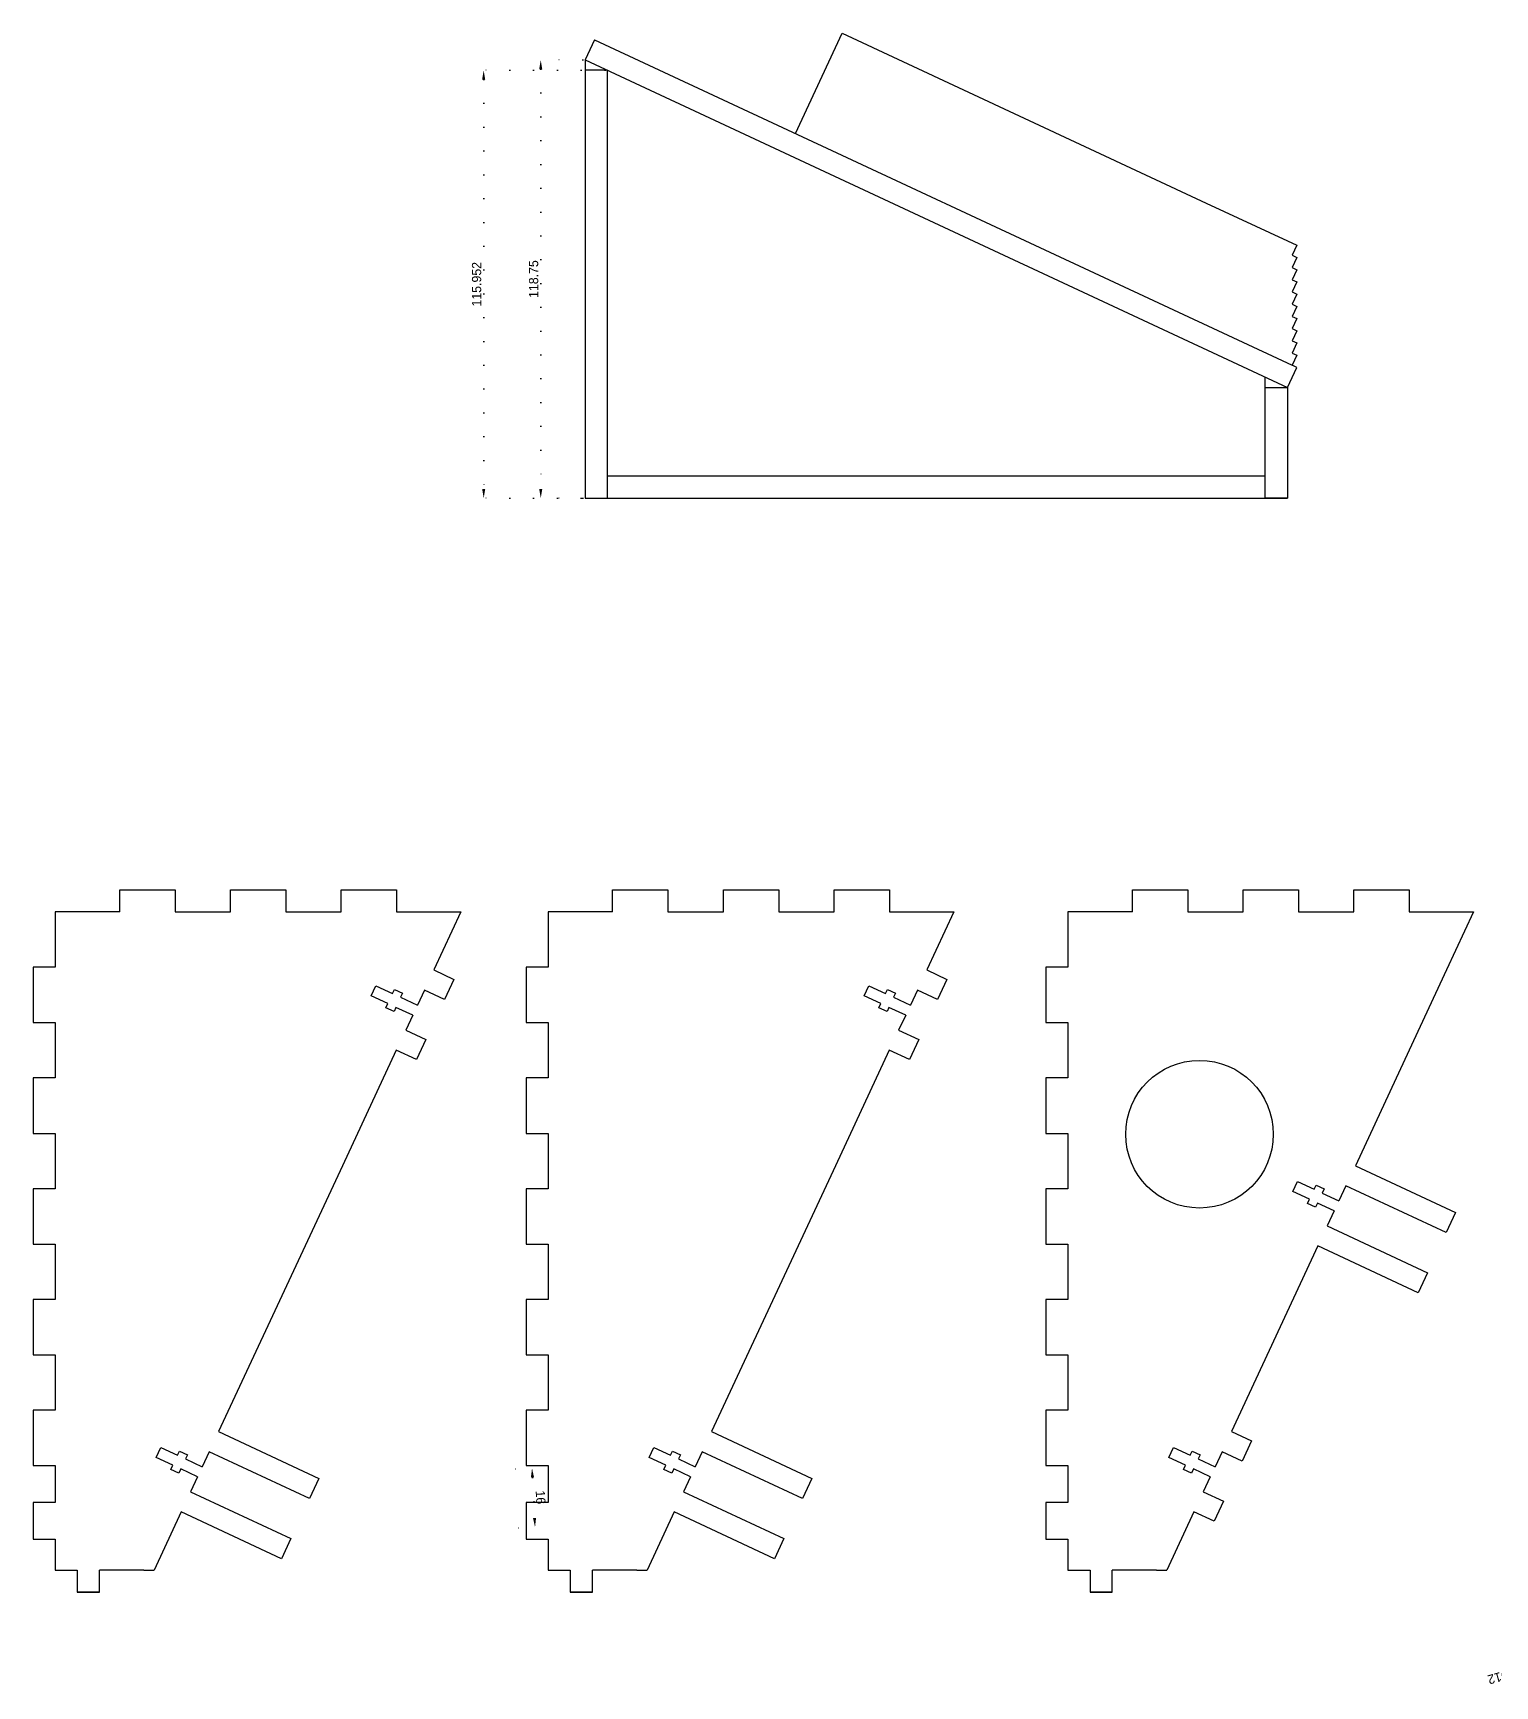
# Model space of a CAD drawing. Header units: millimetres. Extents: x -118 to 1034, y -2217 to 612.
# Drawn here: x -117.5 to 278.7, y -50.1 to 397.8 of the extents above; entities that cross this region are included whole.
import ezdxf

# ---------------------------------------------------------------- set-up
doc = ezdxf.new("R2010")
doc.units = ezdxf.units.MM
doc.linetypes.add('DOTTED', pattern=[6.35, 0, -6.35])
doc.layers.add('Dimensions', color=1, linetype='DOTTED')
doc.layers.add('Holes', color=1, linetype='Continuous', plot=False)
doc.styles.get("Standard").update_dxf_attribs({"font": 'FreeSans.ttf'})
doc.dimstyles.new('ISO-25', dxfattribs={"dimtxt": 2.5, "dimasz": 2.5, "dimexe": 1.25, "dimexo": 0.625, "dimtad": 1, "dimdec": 3, "dimdsep": 46, "dimtxsty": 'Standard', "dimcen": 2.5, "dimadec": 0, "dimazin": 0, "dimtfac": 1, "dimtmove": 0, "dimatfit": 3, "dimfxl": 1, "dimarcsym": 0})

# ---------------------------------------------------------------- blocks, each defined once
blk = doc.blocks.new('*D33')
at = {"layer": 'Defpoints', "color": 0}
for p in [(167.12, -55.48), (192.68, -79.39), (194.71, -77.22)]:
    blk.add_point(p, dxfattribs=at)
at = {"layer": 'Dimensions', "color": 0, "lineweight": -2}
for p, q in [((167.54, -55.03), (170, -52.4)), ((170.97, -55.02), (192.88, -75.52)), ((193.1, -78.94), (195.56, -76.31))]:
    blk.add_line(p, q, dxfattribs=at)
at = {"layer": 'Dimensions', "color": 0}
for points in [[(171.26, -54.72), (170.69, -55.33), (169.15, -53.32)], [(192.6, -75.82), (193.17, -75.21), (194.71, -77.22)]]:
    blk.add_solid(points, dxfattribs=at)
at = {"layer": 'Dimensions', "color": 0, "insert": (183.23, -63.87), "char_height": 2.5, "attachment_point": 5, "rotation": 316.9131}
blk.add_mtext('35', dxfattribs=at)
blk = doc.blocks.new('*D34')
at = {"layer": 'Defpoints', "color": 0}
for p in [(12.58, 8.65), (13.39, -7.33), (18.52, -7.07)]:
    blk.add_point(p, dxfattribs=at)
at = {"layer": 'Dimensions', "color": 0, "lineweight": -2}
for p, q in [((13.2, 8.68), (18.95, 8.97)), ((17.83, 6.41), (18.39, -4.57)), ((14.01, -7.3), (19.76, -7.01))]:
    blk.add_line(p, q, dxfattribs=at)
at = {"layer": 'Dimensions', "color": 0}
for points in [[(18.25, 6.43), (17.41, 6.39), (17.7, 8.91)], [(17.97, -4.59), (18.81, -4.55), (18.52, -7.07)]]:
    blk.add_solid(points, dxfattribs=at)
at = {"layer": 'Dimensions', "color": 0, "insert": (20.02, 1.02), "char_height": 2.5, "attachment_point": 5, "rotation": 272.9103}
blk.add_mtext('16', dxfattribs=at)
blk = doc.blocks.new('*D35')
at = {"layer": 'Defpoints', "color": 0}
for p in [(172.35, -73.69), (183.09, -79.03)]:
    blk.add_point(p, dxfattribs=at)
at = {"layer": 'Dimensions', "color": 0, "lineweight": -2}
blk.add_line((174.58, -74.8), (186.06, -80.5), dxfattribs=at)
at = {"layer": 'Dimensions', "color": 0}
blk.add_solid([(174.77, -74.42), (174.4, -75.17), (172.35, -73.69)], dxfattribs=at)
at = {"layer": 'Dimensions', "color": 0, "insert": (183.81, -77.23), "char_height": 2.5, "attachment_point": 5, "rotation": 333.5748}
blk.add_mtext('%%c12', dxfattribs=at)
blk = doc.blocks.new('M3 Bolt Nut Slot')
for p, q in [((-12.4, -3), (-12.4, 0)), ((-12.4, 0), (-7.4, 0)), ((-7.4, 0), (-7.4, 1.25)), ((-7.4, 1.25), (-5, 1.25)), ((-5, 1.25), (-5, 0)), ((-5, 0), (0, 0)), ((-7.4, -3), (-12.4, -3)), ((-7.4, -4.25), (-7.4, -3)), ((-5, -4.25), (-7.4, -4.25)), ((0, -3), (-5, -3)), ((-5, -3), (-5, -4.25))]:
    blk.add_line(p, q)
blk = doc.blocks.new('Side Panel')
for p, q in [((17.48, 0), (17.48, 6)), ((17.48, 6), (32.48, 6)), ((32.48, 6), (32.48, 0)), ((47.48, 0), (47.48, 6)), ((47.48, 6), (62.48, 6)), ((62.48, 6), (62.48, 0)), ((77.48, 0), (77.48, 6)), ((77.48, 6), (92.48, 6)), ((92.48, 6), (92.48, 0)), ((92.48, 6), (92.48, 0)), ((17.48, 0), (0, 0)), ((0, 0), (0, -15)), ((32.48, 0), (47.48, 0)), ((62.48, 0), (77.48, 0)), ((92.48, 0), (109.95, 0)), ((109.95, 0), (102.61, -15.74)), ((0, -15), (-6, -15)), ((-6, -15), (-6, -30)), ((102.61, -15.74), (108.05, -18.28)), ((100.08, -21.18), (98.17, -25.26)), ((105.51, -23.72), (100.08, -21.18)), ((108.05, -18.28), (105.51, -23.72)), ((-6, -30), (0, -30)), ((0, -30), (0, -45)), ((96.91, -27.98), (95, -32.06)), ((95, -32.06), (100.44, -34.59)), ((100.44, -34.59), (97.91, -40.03)), ((92.47, -37.49), (77.89, -68.77)), ((97.91, -40.03), (92.47, -37.49)), ((0, -45), (-6, -45)), ((-6, -45), (-6, -60)), ((-6, -60), (0, -60)), ((0, -60), (0, -75)), ((77.89, -68.77), (67.74, -90.52)), ((0, -75), (-6, -75)), ((-6, -75), (-6, -90)), ((-6, -90), (0, -90)), ((0, -90), (0, -105)), ((67.74, -90.52), (44.29, -140.82)), ((0, -105), (-6, -105)), ((-6, -105), (-6, -120)), ((-6, -120), (0, -120)), ((0, -120), (0, -135)), ((0, -135), (-6, -135)), ((-6, -135), (-6, -150)), ((44.29, -140.82), (71.47, -153.5)), ((41.75, -146.26), (39.85, -150.34)), ((68.94, -158.94), (41.75, -146.26)), ((-6, -150), (0, -150)), ((0, -150), (0, -160)), ((38.58, -153.06), (36.68, -157.14)), ((71.47, -153.5), (68.94, -158.94)), ((0, -160), (-6, -160)), ((-6, -160), (-6, -170)), ((36.68, -157.14), (63.87, -169.81)), ((34.14, -162.57), (26.8, -178.32)), ((61.33, -175.25), (34.14, -162.57)), ((-6, -170), (0, -170)), ((0, -170), (0, -178.32)), ((63.87, -169.81), (61.33, -175.25)), ((6, -178.32), (6, -184.32)), ((12, -184.32), (12, -178.32)), ((24, -178.32), (12, -178.32)), ((24, -178.32), (26.8, -178.32)), ((6, -184.32), (12, -184.32))]:
    blk.add_line(p, q)
for points in [[(0, -178.32), (6, -178.32)], [(12, -184.32), (6, -184.32)]]:
    blk.add_lwpolyline(points)
at = {"rotation": 335}
for p in [(98.17, -25.26), (39.85, -150.34)]:
    blk.add_blockref('M3 Bolt Nut Slot', p, dxfattribs=at)
blk = doc.blocks.new('Right Inner Support')
for p, q in [((17.48, 0), (17.48, 6)), ((17.48, 6), (32.48, 6)), ((32.48, 6), (32.48, 0)), ((47.48, 0), (47.48, 6)), ((47.48, 6), (62.48, 6)), ((62.48, 6), (62.48, 0)), ((77.48, 0), (77.48, 6)), ((77.48, 6), (92.48, 6)), ((92.48, 6), (92.48, 0)), ((92.48, 6), (92.48, 0)), ((17.48, 0), (0, 0)), ((0, 0), (0, -15)), ((32.48, 0), (47.48, 0)), ((62.48, 0), (77.48, 0)), ((92.48, 0), (109.95, 0)), ((109.95, 0), (102.61, -15.74)), ((0, -15), (-6, -15)), ((-6, -15), (-6, -30)), ((102.61, -15.74), (92.47, -37.49)), ((-6, -30), (0, -30)), ((0, -30), (0, -45)), ((92.47, -37.49), (77.89, -68.77)), ((0, -45), (-6, -45)), ((-6, -45), (-6, -60)), ((-6, -60), (0, -60)), ((0, -60), (0, -75)), ((77.89, -68.77), (105.08, -81.44)), ((0, -75), (-6, -75)), ((-6, -75), (-6, -90)), ((75.35, -74.2), (73.45, -78.28)), ((102.54, -86.88), (75.35, -74.2)), ((72.18, -81), (70.28, -85.08)), ((70.28, -85.08), (97.47, -97.76)), ((105.08, -81.44), (102.54, -86.88)), ((-6, -90), (0, -90)), ((0, -90), (0, -105)), ((67.74, -90.52), (44.29, -140.82)), ((94.93, -103.2), (67.74, -90.52)), ((97.47, -97.76), (94.93, -103.2)), ((0, -105), (-6, -105)), ((-6, -105), (-6, -120)), ((-6, -120), (0, -120)), ((0, -120), (0, -135)), ((0, -135), (-6, -135)), ((-6, -135), (-6, -150)), ((44.29, -140.82), (49.72, -143.36)), ((41.75, -146.26), (39.85, -150.34)), ((47.19, -148.8), (41.75, -146.26)), ((49.72, -143.36), (47.19, -148.8)), ((-6, -150), (0, -150)), ((0, -150), (0, -160)), ((38.58, -153.06), (36.68, -157.14)), ((0, -160), (-6, -160)), ((-6, -160), (-6, -170)), ((36.68, -157.14), (42.12, -159.67)), ((42.12, -159.67), (39.58, -165.11)), ((34.14, -162.57), (26.8, -178.32)), ((39.58, -165.11), (34.14, -162.57)), ((-6, -170), (0, -170)), ((0, -170), (0, -178.32)), ((6, -178.32), (6, -184.32)), ((12, -184.32), (12, -178.32)), ((24, -178.32), (12, -178.32)), ((24, -178.32), (26.8, -178.32)), ((6, -184.32), (12, -184.32))]:
    blk.add_line(p, q)
for points in [[(0, -178.32), (6, -178.32)], [(12, -184.32), (6, -184.32)]]:
    blk.add_lwpolyline(points)
at = {"layer": 'Holes'}
blk.add_circle((35.65, -60.24), 20, dxfattribs=at)
at = {"rotation": 335}
for p in [(73.45, -78.28), (39.85, -150.34)]:
    blk.add_blockref('M3 Bolt Nut Slot', p, dxfattribs=at)
blk = doc.blocks.new('Side View')
for p, q in [((56.97, 98.85), (69.65, 126.04)), ((69.63, 126), (168.31, 79.99)), ((2.54, 124.19), (0, 118.75)), ((0, 118.75), (0, 0)), ((0, 118.75), (190.32, 30)), ((6, 115.95), (0, 115.95)), ((6, 0), (6, 115.95)), ((168.31, 79.99), (190.32, 69.72)), ((190.32, 69.72), (192.86, 68.54)), ((192.86, 68.54), (191.59, 65.82)), ((191.59, 65.82), (192.86, 65.23)), ((192.86, 65.23), (191.59, 62.51)), ((191.59, 62.51), (192.86, 61.92)), ((192.86, 61.92), (191.59, 59.2)), ((191.59, 59.2), (192.86, 58.61)), ((192.86, 58.61), (191.59, 55.89)), ((191.59, 55.89), (192.86, 55.3)), ((192.86, 55.3), (191.59, 52.58)), ((191.59, 52.58), (192.86, 51.99)), ((192.86, 51.99), (191.59, 49.27)), ((191.59, 49.27), (192.86, 48.68)), ((192.86, 48.68), (191.59, 45.96)), ((191.59, 45.96), (192.86, 45.37)), ((192.86, 45.37), (191.59, 42.65)), ((191.59, 42.65), (192.86, 42.06)), ((192.86, 42.06), (191.59, 39.34)), ((191.59, 39.34), (192.86, 38.75)), ((192.86, 38.75), (191.59, 36.03)), ((192.87, 35.44), (191.59, 36.03)), ((184.32, 30), (184.32, 32.8)), ((190.32, 30), (192.87, 35.44)), ((184.32, 6), (6, 6)), ((184.32, 0), (184.32, 6)), ((0, 0), (6, 0)), ((6, 0), (184.32, 0)), ((184.32, 0), (190.32, 0))]:
    blk.add_line(p, q)
blk.add_lwpolyline([(2.54, 124.19), (191.59, 36.03)])
blk.add_lwpolyline([(190.32, 30), (190.32, 0), (184.32, 0), (184.32, 30)], close=True)
blk = doc.blocks.new('*D230')
at = {"layer": 'Defpoints', "color": 0}
for p in [(32.13, 390.46), (20.07, 271.71), (32.13, 271.71)]:
    blk.add_point(p, dxfattribs=at)
at = {"layer": 'Dimensions', "color": 0, "lineweight": -2}
for p, q in [((31.5, 390.46), (18.82, 390.46)), ((20.07, 387.96), (20.07, 274.21)), ((31.5, 271.71), (18.82, 271.71))]:
    blk.add_line(p, q, dxfattribs=at)
at = {"layer": 'Dimensions', "color": 0}
for points in [[(20.48, 387.96), (19.65, 387.96), (20.07, 390.46)], [(19.65, 274.21), (20.48, 274.21), (20.07, 271.71)]]:
    blk.add_solid(points, dxfattribs=at)
at = {"layer": 'Dimensions', "color": 0, "insert": (18.15, 331.09), "char_height": 2.5, "attachment_point": 5, "rotation": 90}
blk.add_mtext('118.75', dxfattribs=at)
blk = doc.blocks.new('*D231')
at = {"layer": 'Defpoints', "color": 0}
for p in [(38.13, 387.66), (4.6, 271.71), (38.13, 271.71)]:
    blk.add_point(p, dxfattribs=at)
at = {"layer": 'Dimensions', "color": 0, "lineweight": -2}
for p, q in [((37.5, 387.66), (3.35, 387.66)), ((4.6, 385.16), (4.6, 274.21)), ((37.5, 271.71), (3.35, 271.71))]:
    blk.add_line(p, q, dxfattribs=at)
at = {"layer": 'Dimensions', "color": 0}
for points in [[(5.02, 385.16), (4.19, 385.16), (4.6, 387.66)], [(4.19, 274.21), (5.02, 274.21), (4.6, 271.71)]]:
    blk.add_solid(points, dxfattribs=at)
at = {"layer": 'Dimensions', "color": 0, "insert": (2.69, 329.69), "char_height": 2.5, "attachment_point": 5, "rotation": 90}
blk.add_mtext('115.952', dxfattribs=at)
blk = doc.blocks.new('footswitch')
blk.add_lwpolyline([(-22, -8), (-22, 8), (13, 8), (13, -8)], close=True)
blk.add_circle((0, 0), 6)
at = {"layer": 'Dimensions'}
dim = blk.add_linear_dim(base=(13, 10.9706), p1=(-22, 8), p2=(13, 8), dimstyle='ISO-25', dxfattribs=at)
dim.commit()
dim.dimension.update_dxf_attribs({"geometry": '*D33', "text_midpoint": (-4.5, 12.8857)})
dim = blk.add_linear_dim(base=(18.1337, -8), p1=(13, 8), p2=(13, -8), angle=90, dimstyle='ISO-25', dxfattribs=at)
dim.commit()
dim.dimension.update_dxf_attribs({"geometry": '*D34', "text_midpoint": (16.2186, 0)})
dim = blk.add_diameter_dim_2p(p1=(5.7481, 1.7203), p2=(-5.7481, -1.7203), dimstyle='ISO-25', dxfattribs=at)
dim.commit()
dim.dimension.update_dxf_attribs({"geometry": '*D35', "text_midpoint": (5.6006, 1.6762), "dimtype": 163})

msp = doc.modelspace()

# ---------------------------------------------------------------- block references
for name, p in [('Side View', (32.1295, 271.7123)), ('Side Panel', (-111.5433, 159.6268)), ('Side Panel', (22.0817, 159.6268)), ('Right Inner Support', (162.9786, 159.6268))]:
    msp.add_blockref(name, p)
at = {"layer": 'Holes', "rotation": 222.310712302083}
msp.add_blockref('footswitch', (467.7885, 19.0042), dxfattribs=at)

# ---------------------------------------------------------------- dimensions: what is measured, and where the dimension line sits
at = {"layer": 'Dimensions'}
for base, p1, p2, angle, picture, middle in [((20.0682, 271.7123), (32.1295, 390.4622), (32.1295, 271.7123), 90, '*D230', (18.1531, 331.0873)), ((4.6049, 271.7123), (38.1295, 387.6643), (38.1295, 271.7123), 90, '*D231', (2.6897, 329.6883)), ((663.747, -2129.0388), (657.8075, -2113.3201), (658.6199, -2129.2994), 92.910252, '*D34', (665.2535, -2120.9519)), ((561.2975, -2127.0858), (570.0535, -2141.4277), (566.287, -2125.8773), 283.615468, '*D34', (565.0421, -2134.4102)), ((537.554, -2153.669), (524.1661, -2143.5143), (533.3503, -2156.6159), 125.030297, '*D34', (534.5302, -2146.0189)), ((448.7164, -2204.6159), (463.2832, -2212.9922), (452.5128, -2201.1601), 312.310712, '*D34', (455.5179, -2209.2427)), ((725.492, -2142.5108), (724.136, -2125.7622), (720.4931, -2141.342), 76.839429, '*D34', (725.4486, -2134.2849)), ((762.6123, -2141.0133), (757.732, -2157.0924), (766.8343, -2143.9339), 235.32654, '*D34', (756.4861, -2146.5031)), ((831.2322, -2217.0881), (838.4126, -2201.8961), (827.4829, -2213.5812), 46.913066, '*D34', (835.2984, -2209.9373)), ((561.2975, -1867.0858), (570.0535, -1881.4277), (566.287, -1865.8773), 283.615468, '*D34', (565.0421, -1874.4102)), ((537.554, -1893.669), (524.1661, -1883.5143), (533.3503, -1896.6159), 125.030297, '*D34', (534.5302, -1886.0189)), ((448.7164, -1944.6159), (463.2832, -1952.9922), (452.5128, -1941.1601), 312.310712, '*D34', (455.5179, -1949.2427)), ((725.492, -1882.5108), (724.136, -1865.7622), (720.4931, -1881.342), 76.839429, '*D34', (725.4486, -1874.2849)), ((762.6123, -1881.0133), (757.732, -1897.0924), (766.8343, -1883.9339), 235.32654, '*D34', (756.4861, -1886.5031)), ((831.2322, -1957.0881), (838.4126, -1941.8961), (827.4829, -1953.5812), 46.913066, '*D34', (835.2984, -1949.9373)), ((663.747, -1869.0388), (657.8075, -1853.3201), (658.6199, -1869.2994), 92.910252, '*D34', (665.2535, -1860.9519)), ((663.747, -1609.0388), (657.8075, -1593.3201), (658.6199, -1609.2994), 92.910252, '*D34', (665.2535, -1600.9519)), ((561.2975, -1607.0858), (570.0535, -1621.4277), (566.287, -1605.8773), 283.615468, '*D34', (565.0421, -1614.4102)), ((537.554, -1633.669), (524.1661, -1623.5143), (533.3503, -1636.6159), 125.030297, '*D34', (534.5302, -1626.0189)), ((448.7164, -1684.6159), (463.2832, -1692.9922), (452.5128, -1681.1601), 312.310712, '*D34', (455.5179, -1689.2427)), ((725.492, -1622.5108), (724.136, -1605.7622), (720.4931, -1621.342), 76.839429, '*D34', (725.4486, -1614.2849)), ((762.6123, -1621.0133), (757.732, -1637.0924), (766.8343, -1623.9339), 235.32654, '*D34', (756.4861, -1626.5031)), ((831.2322, -1697.0881), (838.4126, -1681.8961), (827.4829, -1693.5812), 46.913066, '*D34', (835.2984, -1689.9373)), ((663.747, -1349.0388), (657.8075, -1333.3201), (658.6199, -1349.2994), 92.910252, '*D34', (665.2535, -1340.9519)), ((561.2975, -1347.0858), (570.0535, -1361.4277), (566.287, -1345.8773), 283.615468, '*D34', (565.0421, -1354.4102)), ((537.554, -1373.669), (524.1661, -1363.5143), (533.3503, -1376.6159), 125.030297, '*D34', (534.5302, -1366.0189)), ((448.7164, -1424.6159), (463.2832, -1432.9922), (452.5128, -1421.1601), 312.310712, '*D34', (455.5179, -1429.2427)), ((725.492, -1362.5108), (724.136, -1345.7622), (720.4931, -1361.342), 76.839429, '*D34', (725.4486, -1354.2849)), ((762.6123, -1361.0133), (757.732, -1377.0924), (766.8343, -1363.9339), 235.32654, '*D34', (756.4861, -1366.5031)), ((831.2322, -1437.0881), (838.4126, -1421.8961), (827.4829, -1433.5812), 46.913066, '*D34', (835.2984, -1429.9373)), ((663.747, -1089.0388), (657.8075, -1073.3201), (658.6199, -1089.2994), 92.910252, '*D34', (665.2535, -1080.9519)), ((561.2975, -1087.0858), (570.0535, -1101.4277), (566.287, -1085.8773), 283.615468, '*D34', (565.0421, -1094.4102)), ((537.554, -1113.669), (524.1661, -1103.5143), (533.3503, -1116.6159), 125.030297, '*D34', (534.5302, -1106.0189)), ((448.7164, -1164.6159), (463.2832, -1172.9922), (452.5128, -1161.1601), 312.310712, '*D34', (455.5179, -1169.2427)), ((725.492, -1102.5108), (724.136, -1085.7622), (720.4931, -1101.342), 76.839429, '*D34', (725.4486, -1094.2849)), ((762.6123, -1101.0133), (757.732, -1117.0924), (766.8343, -1103.9339), 235.32654, '*D34', (756.4861, -1106.5031)), ((831.2322, -1177.0881), (838.4126, -1161.8961), (827.4829, -1173.5812), 46.913066, '*D34', (835.2984, -1169.9373)), ((663.747, -829.0388), (657.8075, -813.3201), (658.6199, -829.2994), 92.910252, '*D34', (665.2535, -820.9519)), ((561.2975, -827.0858), (570.0535, -841.4277), (566.287, -825.8773), 283.615468, '*D34', (565.0421, -834.4102)), ((537.554, -853.669), (524.1661, -843.5143), (533.3503, -856.6159), 125.030297, '*D34', (534.5302, -846.0189)), ((448.7164, -904.6159), (463.2832, -912.9922), (452.5128, -901.1601), 312.310712, '*D34', (455.5179, -909.2427)), ((725.492, -842.5108), (724.136, -825.7622), (720.4931, -841.342), 76.839429, '*D34', (725.4486, -834.2849)), ((762.6123, -841.0133), (757.732, -857.0924), (766.8343, -843.9339), 235.32654, '*D34', (756.4861, -846.5031)), ((831.2322, -917.0881), (838.4126, -901.8961), (827.4829, -913.5812), 46.913066, '*D34', (835.2984, -909.9373)), ((663.747, -656.7707), (657.8075, -641.052), (658.6199, -657.0313), 92.910252, '*D34', (665.2535, -648.6838)), ((561.2975, -654.8177), (570.0535, -669.1596), (566.287, -653.6092), 283.615468, '*D34', (565.0421, -662.1421)), ((537.554, -681.401), (524.1661, -671.2462), (533.3503, -684.3478), 125.030297, '*D34', (534.5302, -673.7508)), ((448.7164, -732.3478), (463.2832, -740.7241), (452.5128, -728.892), 312.310712, '*D34', (455.5179, -736.9746)), ((725.492, -670.2427), (724.136, -653.4941), (720.4931, -669.0739), 76.839429, '*D34', (725.4486, -662.0168)), ((762.6123, -668.7453), (757.732, -684.8243), (766.8343, -671.6658), 235.32654, '*D34', (756.4861, -674.235)), ((831.2322, -744.82), (838.4126, -729.628), (827.4829, -741.3131), 46.913066, '*D34', (835.2984, -737.6692)), ((663.747, -481.6443), (657.8075, -465.9256), (658.6199, -481.905), 92.910252, '*D34', (665.2535, -473.5574)), ((561.2975, -479.6913), (570.0535, -494.0332), (566.287, -478.4828), 283.615468, '*D34', (565.0421, -487.0157)), ((537.554, -506.2746), (524.1661, -496.1198), (533.3503, -509.2214), 125.030297, '*D34', (534.5302, -498.6245)), ((448.7164, -557.2214), (463.2832, -565.5977), (452.5128, -553.7656), 312.310712, '*D34', (455.5179, -561.8482)), ((725.492, -495.1163), (724.136, -478.3677), (720.4931, -493.9475), 76.839429, '*D34', (725.4486, -486.8904)), ((762.6123, -493.6189), (757.732, -509.698), (766.8343, -496.5394), 235.32654, '*D34', (756.4861, -499.1086)), ((831.2322, -569.6936), (838.4126, -554.5016), (827.4829, -566.1867), 46.913066, '*D34', (835.2984, -562.5428)), ((561.2975, -312.9706), (570.0535, -327.3124), (566.287, -311.7621), 283.615468, '*D34', (565.0421, -320.2949)), ((537.554, -339.5538), (524.1661, -329.399), (533.3503, -342.5006), 125.030297, '*D34', (534.5302, -331.9037)), ((448.7164, -390.5006), (463.2832, -398.8769), (452.5128, -387.0449), 312.310712, '*D34', (455.5179, -395.1275)), ((725.492, -328.3956), (724.136, -311.647), (720.4931, -327.2267), 76.839429, '*D34', (725.4486, -320.1697)), ((762.6123, -326.8981), (757.732, -342.9772), (766.8343, -329.8187), 235.32654, '*D34', (756.4861, -332.3878)), ((831.2322, -402.9728), (838.4126, -387.7808), (827.4829, -399.4659), 46.913066, '*D34', (835.2984, -395.822)), ((663.747, -314.9235), (657.8075, -299.2048), (658.6199, -315.1842), 92.910252, '*D34', (665.2535, -306.8366)), ((663.747, -148.3544), (657.8075, -132.6357), (658.6199, -148.6151), 92.910252, '*D34', (665.2535, -140.2675)), ((561.2975, -146.4015), (570.0535, -160.7433), (566.287, -145.193), 283.615468, '*D34', (565.0421, -153.7258)), ((537.554, -172.9847), (524.1661, -162.8299), (533.3503, -175.9315), 125.030297, '*D34', (534.5302, -165.3346)), ((448.7164, -223.9315), (463.2832, -232.3078), (452.5128, -220.4758), 312.310712, '*D34', (455.5179, -228.5584)), ((725.492, -161.8265), (724.136, -145.0778), (720.4931, -160.6576), 76.839429, '*D34', (725.4486, -153.6005)), ((762.6123, -160.329), (757.732, -176.4081), (766.8343, -163.2496), 235.32654, '*D34', (756.4861, -165.8187)), ((831.2322, -236.4037), (838.4126, -221.2117), (827.4829, -232.8968), 46.913066, '*D34', (835.2984, -229.2529))]:
    dim = msp.add_linear_dim(base=base, p1=p1, p2=p2, angle=angle, dimstyle='ISO-25', dxfattribs=at)
    dim.commit()
    dim.dimension.update_dxf_attribs({"geometry": picture, "text_midpoint": middle})

doc.saveas('drawing.dxf')
